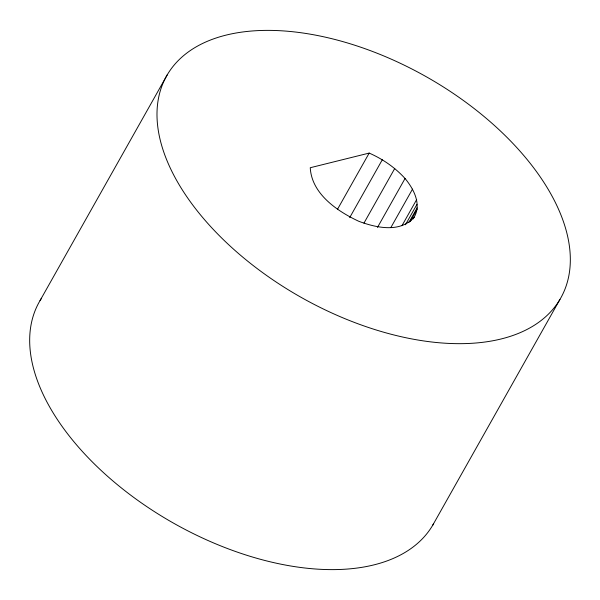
<?xml version="1.0" encoding="UTF-8"?>
<svg xmlns="http://www.w3.org/2000/svg" width="600" height="600" viewBox="0 0 600 600"><rect width="100%" height="100%" fill="white"/><g stroke="black" fill="none" stroke-linecap="round" stroke-linejoin="round"><path stroke-width="0.9" d="M414.097 217.282C421.755 204.127 413.7 188.94 405.053 178.5C395.077 167.528 382.74 159.023 369.188 153.083L310.26 167.722C311.603 193.778 337.163 211.163 358.68 221.243C376.005 227.79 400.17 233.167 414.097 217.282L413.183 218.917M40.043 300.593L167.363 74.64M337.47 209.362L369.188 153.083M349.695 217.62L382.327 159.705M363.952 223.125L394.748 168.472M377.475 227.438L405.053 178.5M390.923 227.445L412.53 189.105M401.97 225.675L416.678 199.575M405.457 224.767L416.947 204.375M408.862 222.525L417.143 207.84M410.317 221.423L417.21 209.183M432.638 525.36L559.957 299.407A226.2 126.817 29.4 0 0 321.51 36.33A226.2 126.817 29.4 0 0 209.513 225.33A226.2 126.817 29.4 0 0 559.957 299.407M433.545 523.778A226.2 126.817 29.4 0 1 171.03 521.722A226.2 126.817 29.4 0 1 41.453 298.32"/></g></svg>
